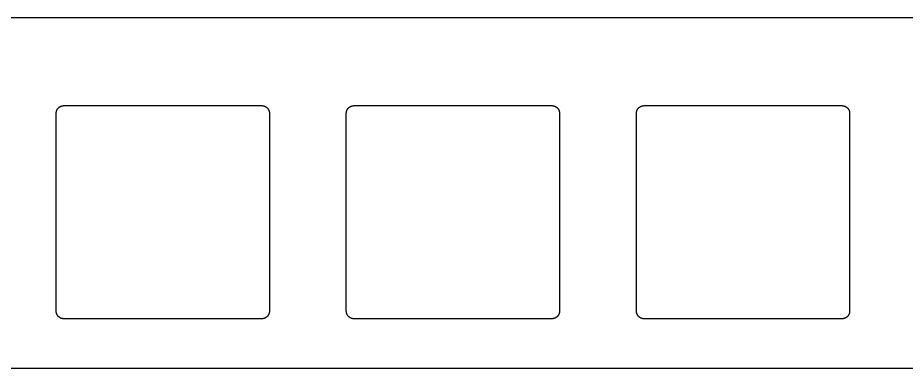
# Model space of a CAD drawing. Header units: millimetres. Extents: x 1057 to 1343, y -204 to -96.
# Drawn here: x 1209.5 to 1267.9, y -122.2 to -99.1 of the extents above; entities that cross this region are included whole.
import ezdxf

# ---------------------------------------------------------------- set-up
doc = ezdxf.new("R2010")
doc.units = ezdxf.units.MM
doc.layers.add('Layer 01', color=18, linetype='Continuous', true_color=0x000000)

msp = doc.modelspace()

# ---------------------------------------------------------------- linework, layer by layer
at = {"layer": 'Layer 01'}
for points in [[(1276.694, -99.125), (1123.306, -99.125)], [(1086.925, -122.15), (1313.075, -122.15)]]:
    msp.add_lwpolyline(points, dxfattribs=at)
for points in [[(1212.05, -105.4), (1212.05, -105.389), (1212.05, -105.378), (1212.051, -105.366), (1212.052, -105.355), (1212.053, -105.344), (1212.055, -105.332), (1212.056, -105.321), (1212.058, -105.309), (1212.061, -105.297), (1212.063, -105.286), (1212.066, -105.274), (1212.069, -105.262), (1212.073, -105.251), (1212.077, -105.239), (1212.081, -105.228), (1212.085, -105.216), (1212.09, -105.204), (1212.095, -105.193), (1212.1, -105.182), (1212.106, -105.17), (1212.112, -105.159), (1212.118, -105.148), (1212.125, -105.137), (1212.132, -105.126), (1212.139, -105.116), (1212.146, -105.105), (1212.154, -105.095), (1212.162, -105.085), (1212.17, -105.075), (1212.179, -105.065), (1212.187, -105.056), (1212.196, -105.046), (1212.206, -105.037), (1212.215, -105.029), (1212.225, -105.02), (1212.235, -105.012), (1212.245, -105.004), (1212.255, -104.996), (1212.266, -104.989), (1212.276, -104.982), (1212.287, -104.975), (1212.298, -104.968), (1212.309, -104.962), (1212.32, -104.956), (1212.332, -104.95), (1212.343, -104.945), (1212.354, -104.94), (1212.366, -104.935), (1212.378, -104.931), (1212.389, -104.927), (1212.401, -104.923), (1212.412, -104.919), (1212.424, -104.916), (1212.436, -104.913), (1212.447, -104.911), (1212.459, -104.908), (1212.471, -104.906), (1212.482, -104.905), (1212.494, -104.903), (1212.505, -104.902), (1212.516, -104.901), (1212.528, -104.9), (1212.539, -104.9), (1212.55, -104.9), (1225.55, -104.9), (1225.561, -104.9), (1225.572, -104.9), (1225.584, -104.901), (1225.595, -104.902), (1225.606, -104.903), (1225.618, -104.905), (1225.629, -104.906), (1225.641, -104.908), (1225.653, -104.911), (1225.664, -104.913), (1225.676, -104.916), (1225.688, -104.919), (1225.699, -104.923), (1225.711, -104.927), (1225.722, -104.931), (1225.734, -104.935), (1225.746, -104.94), (1225.757, -104.945), (1225.768, -104.95), (1225.78, -104.956), (1225.791, -104.962), (1225.802, -104.968), (1225.813, -104.975), (1225.824, -104.982), (1225.834, -104.989), (1225.845, -104.996), (1225.855, -105.004), (1225.865, -105.012), (1225.875, -105.02), (1225.885, -105.029), (1225.894, -105.037), (1225.904, -105.046), (1225.913, -105.056), (1225.921, -105.065), (1225.93, -105.075), (1225.938, -105.085), (1225.946, -105.095), (1225.954, -105.105), (1225.961, -105.116), (1225.968, -105.126), (1225.975, -105.137), (1225.982, -105.148), (1225.988, -105.159), (1225.994, -105.17), (1226, -105.182), (1226.005, -105.193), (1226.01, -105.204), (1226.015, -105.216), (1226.019, -105.228), (1226.023, -105.239), (1226.027, -105.251), (1226.031, -105.262), (1226.034, -105.274), (1226.037, -105.286), (1226.039, -105.297), (1226.042, -105.309), (1226.044, -105.321), (1226.045, -105.332), (1226.047, -105.344), (1226.048, -105.355), (1226.049, -105.366), (1226.05, -105.378), (1226.05, -105.389), (1226.05, -105.4), (1226.05, -118.4), (1226.05, -118.411), (1226.05, -118.422), (1226.049, -118.434), (1226.048, -118.445), (1226.047, -118.456), (1226.045, -118.468), (1226.044, -118.479), (1226.042, -118.491), (1226.039, -118.503), (1226.037, -118.514), (1226.034, -118.526), (1226.031, -118.538), (1226.027, -118.549), (1226.023, -118.561), (1226.019, -118.572), (1226.015, -118.584), (1226.01, -118.596), (1226.005, -118.607), (1226, -118.618), (1225.994, -118.63), (1225.988, -118.641), (1225.982, -118.652), (1225.975, -118.663), (1225.968, -118.674), (1225.961, -118.684), (1225.954, -118.695), (1225.946, -118.705), (1225.938, -118.715), (1225.93, -118.725), (1225.921, -118.735), (1225.913, -118.744), (1225.904, -118.754), (1225.894, -118.763), (1225.885, -118.771), (1225.875, -118.78), (1225.865, -118.788), (1225.855, -118.796), (1225.845, -118.804), (1225.834, -118.811), (1225.824, -118.818), (1225.813, -118.825), (1225.802, -118.832), (1225.791, -118.838), (1225.78, -118.844), (1225.768, -118.85), (1225.757, -118.855), (1225.746, -118.86), (1225.734, -118.865), (1225.722, -118.869), (1225.711, -118.873), (1225.699, -118.877), (1225.688, -118.881), (1225.676, -118.884), (1225.664, -118.887), (1225.653, -118.889), (1225.641, -118.892), (1225.629, -118.894), (1225.618, -118.895), (1225.606, -118.897), (1225.595, -118.898), (1225.584, -118.899), (1225.572, -118.9), (1225.561, -118.9), (1225.55, -118.9), (1212.55, -118.9), (1212.539, -118.9), (1212.528, -118.9), (1212.516, -118.899), (1212.505, -118.898), (1212.494, -118.897), (1212.482, -118.895), (1212.471, -118.894), (1212.459, -118.892), (1212.447, -118.889), (1212.436, -118.887), (1212.424, -118.884), (1212.412, -118.881), (1212.401, -118.877), (1212.389, -118.873), (1212.378, -118.869), (1212.366, -118.865), (1212.354, -118.86), (1212.343, -118.855), (1212.332, -118.85), (1212.32, -118.844), (1212.309, -118.838), (1212.298, -118.832), (1212.287, -118.825), (1212.276, -118.818), (1212.266, -118.811), (1212.255, -118.804), (1212.245, -118.796), (1212.235, -118.788), (1212.225, -118.78), (1212.215, -118.771), (1212.206, -118.763), (1212.196, -118.754), (1212.187, -118.744), (1212.179, -118.735), (1212.17, -118.725), (1212.162, -118.715), (1212.154, -118.705), (1212.146, -118.695), (1212.139, -118.684), (1212.132, -118.674), (1212.125, -118.663), (1212.118, -118.652), (1212.112, -118.641), (1212.106, -118.63), (1212.1, -118.618), (1212.095, -118.607), (1212.09, -118.596), (1212.085, -118.584), (1212.081, -118.572), (1212.077, -118.561), (1212.073, -118.549), (1212.069, -118.538), (1212.066, -118.526), (1212.063, -118.514), (1212.061, -118.503), (1212.058, -118.491), (1212.056, -118.479), (1212.055, -118.468), (1212.053, -118.456), (1212.052, -118.445), (1212.051, -118.434), (1212.05, -118.422), (1212.05, -118.411), (1212.05, -118.4)], [(1231.1, -118.4), (1231.1, -105.4), (1231.1, -105.389), (1231.1, -105.378), (1231.101, -105.366), (1231.102, -105.355), (1231.103, -105.344), (1231.105, -105.332), (1231.106, -105.321), (1231.108, -105.309), (1231.111, -105.297), (1231.113, -105.286), (1231.116, -105.274), (1231.119, -105.262), (1231.123, -105.251), (1231.127, -105.239), (1231.131, -105.228), (1231.135, -105.216), (1231.14, -105.204), (1231.145, -105.193), (1231.15, -105.182), (1231.156, -105.17), (1231.162, -105.159), (1231.168, -105.148), (1231.175, -105.137), (1231.182, -105.126), (1231.189, -105.116), (1231.196, -105.105), (1231.204, -105.095), (1231.212, -105.085), (1231.22, -105.075), (1231.229, -105.065), (1231.237, -105.056), (1231.246, -105.046), (1231.256, -105.037), (1231.265, -105.029), (1231.275, -105.02), (1231.285, -105.012), (1231.295, -105.004), (1231.305, -104.996), (1231.316, -104.989), (1231.326, -104.982), (1231.337, -104.975), (1231.348, -104.968), (1231.359, -104.962), (1231.37, -104.956), (1231.382, -104.95), (1231.393, -104.945), (1231.404, -104.94), (1231.416, -104.935), (1231.428, -104.931), (1231.439, -104.927), (1231.451, -104.923), (1231.462, -104.919), (1231.474, -104.916), (1231.486, -104.913), (1231.497, -104.911), (1231.509, -104.908), (1231.521, -104.906), (1231.532, -104.905), (1231.544, -104.903), (1231.555, -104.902), (1231.566, -104.901), (1231.578, -104.9), (1231.589, -104.9), (1231.6, -104.9), (1244.6, -104.9), (1244.611, -104.9), (1244.622, -104.9), (1244.634, -104.901), (1244.645, -104.902), (1244.656, -104.903), (1244.668, -104.905), (1244.679, -104.906), (1244.691, -104.908), (1244.703, -104.911), (1244.714, -104.913), (1244.726, -104.916), (1244.738, -104.919), (1244.749, -104.923), (1244.761, -104.927), (1244.772, -104.931), (1244.784, -104.935), (1244.796, -104.94), (1244.807, -104.945), (1244.818, -104.95), (1244.83, -104.956), (1244.841, -104.962), (1244.852, -104.968), (1244.863, -104.975), (1244.874, -104.982), (1244.884, -104.989), (1244.895, -104.996), (1244.905, -105.004), (1244.915, -105.012), (1244.925, -105.02), (1244.935, -105.029), (1244.944, -105.037), (1244.954, -105.046), (1244.963, -105.056), (1244.971, -105.065), (1244.98, -105.075), (1244.988, -105.085), (1244.996, -105.095), (1245.004, -105.105), (1245.011, -105.116), (1245.018, -105.126), (1245.025, -105.137), (1245.032, -105.148), (1245.038, -105.159), (1245.044, -105.17), (1245.05, -105.182), (1245.055, -105.193), (1245.06, -105.204), (1245.065, -105.216), (1245.069, -105.228), (1245.073, -105.239), (1245.077, -105.251), (1245.081, -105.262), (1245.084, -105.274), (1245.087, -105.286), (1245.089, -105.297), (1245.092, -105.309), (1245.094, -105.321), (1245.095, -105.332), (1245.097, -105.344), (1245.098, -105.355), (1245.099, -105.366), (1245.1, -105.378), (1245.1, -105.389), (1245.1, -105.4), (1245.1, -118.4), (1245.1, -118.411), (1245.1, -118.422), (1245.099, -118.434), (1245.098, -118.445), (1245.097, -118.456), (1245.095, -118.468), (1245.094, -118.479), (1245.092, -118.491), (1245.089, -118.503), (1245.087, -118.514), (1245.084, -118.526), (1245.081, -118.538), (1245.077, -118.549), (1245.073, -118.561), (1245.069, -118.572), (1245.065, -118.584), (1245.06, -118.596), (1245.055, -118.607), (1245.05, -118.618), (1245.044, -118.63), (1245.038, -118.641), (1245.032, -118.652), (1245.025, -118.663), (1245.018, -118.674), (1245.011, -118.684), (1245.004, -118.695), (1244.996, -118.705), (1244.988, -118.715), (1244.98, -118.725), (1244.971, -118.735), (1244.963, -118.744), (1244.954, -118.754), (1244.944, -118.763), (1244.935, -118.771), (1244.925, -118.78), (1244.915, -118.788), (1244.905, -118.796), (1244.895, -118.804), (1244.884, -118.811), (1244.874, -118.818), (1244.863, -118.825), (1244.852, -118.832), (1244.841, -118.838), (1244.83, -118.844), (1244.818, -118.85), (1244.807, -118.855), (1244.796, -118.86), (1244.784, -118.865), (1244.772, -118.869), (1244.761, -118.873), (1244.749, -118.877), (1244.738, -118.881), (1244.726, -118.884), (1244.714, -118.887), (1244.703, -118.889), (1244.691, -118.892), (1244.679, -118.894), (1244.668, -118.895), (1244.656, -118.897), (1244.645, -118.898), (1244.634, -118.899), (1244.622, -118.9), (1244.611, -118.9), (1244.6, -118.9), (1231.6, -118.9), (1231.589, -118.9), (1231.578, -118.9), (1231.566, -118.899), (1231.555, -118.898), (1231.544, -118.897), (1231.532, -118.895), (1231.521, -118.894), (1231.509, -118.892), (1231.497, -118.889), (1231.486, -118.887), (1231.474, -118.884), (1231.462, -118.881), (1231.451, -118.877), (1231.439, -118.873), (1231.428, -118.869), (1231.416, -118.865), (1231.404, -118.86), (1231.393, -118.855), (1231.382, -118.85), (1231.37, -118.844), (1231.359, -118.838), (1231.348, -118.832), (1231.337, -118.825), (1231.326, -118.818), (1231.316, -118.811), (1231.305, -118.804), (1231.295, -118.796), (1231.285, -118.788), (1231.275, -118.78), (1231.265, -118.771), (1231.256, -118.763), (1231.246, -118.754), (1231.237, -118.744), (1231.229, -118.735), (1231.22, -118.725), (1231.212, -118.715), (1231.204, -118.705), (1231.196, -118.695), (1231.189, -118.684), (1231.182, -118.674), (1231.175, -118.663), (1231.168, -118.652), (1231.162, -118.641), (1231.156, -118.63), (1231.15, -118.618), (1231.145, -118.607), (1231.14, -118.596), (1231.135, -118.584), (1231.131, -118.572), (1231.127, -118.561), (1231.123, -118.549), (1231.119, -118.538), (1231.116, -118.526), (1231.113, -118.514), (1231.111, -118.503), (1231.108, -118.491), (1231.106, -118.479), (1231.105, -118.468), (1231.103, -118.456), (1231.102, -118.445), (1231.101, -118.434), (1231.1, -118.422), (1231.1, -118.411)], [(1263.65, -104.9), (1263.661, -104.9), (1263.672, -104.9), (1263.684, -104.901), (1263.695, -104.902), (1263.706, -104.903), (1263.718, -104.905), (1263.729, -104.906), (1263.741, -104.908), (1263.753, -104.911), (1263.764, -104.913), (1263.776, -104.916), (1263.788, -104.919), (1263.799, -104.923), (1263.811, -104.927), (1263.822, -104.931), (1263.834, -104.935), (1263.846, -104.94), (1263.857, -104.945), (1263.868, -104.95), (1263.88, -104.956), (1263.891, -104.962), (1263.902, -104.968), (1263.913, -104.975), (1263.924, -104.982), (1263.934, -104.989), (1263.945, -104.996), (1263.955, -105.004), (1263.965, -105.012), (1263.975, -105.02), (1263.985, -105.029), (1263.994, -105.037), (1264.004, -105.046), (1264.013, -105.056), (1264.021, -105.065), (1264.03, -105.075), (1264.038, -105.085), (1264.046, -105.095), (1264.054, -105.105), (1264.061, -105.116), (1264.068, -105.126), (1264.075, -105.137), (1264.082, -105.148), (1264.088, -105.159), (1264.094, -105.17), (1264.1, -105.182), (1264.105, -105.193), (1264.11, -105.204), (1264.115, -105.216), (1264.119, -105.228), (1264.123, -105.239), (1264.127, -105.251), (1264.131, -105.262), (1264.134, -105.274), (1264.137, -105.286), (1264.139, -105.297), (1264.142, -105.309), (1264.144, -105.321), (1264.145, -105.332), (1264.147, -105.344), (1264.148, -105.355), (1264.149, -105.366), (1264.15, -105.378), (1264.15, -105.389), (1264.15, -105.4), (1264.15, -118.4), (1264.15, -118.411), (1264.15, -118.422), (1264.149, -118.434), (1264.148, -118.445), (1264.147, -118.456), (1264.145, -118.468), (1264.144, -118.479), (1264.142, -118.491), (1264.139, -118.503), (1264.137, -118.514), (1264.134, -118.526), (1264.131, -118.538), (1264.127, -118.549), (1264.123, -118.561), (1264.119, -118.572), (1264.115, -118.584), (1264.11, -118.596), (1264.105, -118.607), (1264.1, -118.618), (1264.094, -118.63), (1264.088, -118.641), (1264.082, -118.652), (1264.075, -118.663), (1264.068, -118.674), (1264.061, -118.684), (1264.054, -118.695), (1264.046, -118.705), (1264.038, -118.715), (1264.03, -118.725), (1264.021, -118.735), (1264.013, -118.744), (1264.004, -118.754), (1263.994, -118.763), (1263.985, -118.771), (1263.975, -118.78), (1263.965, -118.788), (1263.955, -118.796), (1263.945, -118.804), (1263.934, -118.811), (1263.924, -118.818), (1263.913, -118.825), (1263.902, -118.832), (1263.891, -118.838), (1263.88, -118.844), (1263.868, -118.85), (1263.857, -118.855), (1263.846, -118.86), (1263.834, -118.865), (1263.822, -118.869), (1263.811, -118.873), (1263.799, -118.877), (1263.788, -118.881), (1263.776, -118.884), (1263.764, -118.887), (1263.753, -118.889), (1263.741, -118.892), (1263.729, -118.894), (1263.718, -118.895), (1263.706, -118.897), (1263.695, -118.898), (1263.684, -118.899), (1263.672, -118.9), (1263.661, -118.9), (1263.65, -118.9), (1250.65, -118.9), (1250.639, -118.9), (1250.628, -118.9), (1250.616, -118.899), (1250.605, -118.898), (1250.594, -118.897), (1250.582, -118.895), (1250.571, -118.894), (1250.559, -118.892), (1250.547, -118.889), (1250.536, -118.887), (1250.524, -118.884), (1250.512, -118.881), (1250.501, -118.877), (1250.489, -118.873), (1250.478, -118.869), (1250.466, -118.865), (1250.454, -118.86), (1250.443, -118.855), (1250.432, -118.85), (1250.42, -118.844), (1250.409, -118.838), (1250.398, -118.832), (1250.387, -118.825), (1250.376, -118.818), (1250.366, -118.811), (1250.355, -118.804), (1250.345, -118.796), (1250.335, -118.788), (1250.325, -118.78), (1250.315, -118.771), (1250.306, -118.763), (1250.296, -118.754), (1250.287, -118.744), (1250.279, -118.735), (1250.27, -118.725), (1250.262, -118.715), (1250.254, -118.705), (1250.246, -118.695), (1250.239, -118.684), (1250.232, -118.674), (1250.225, -118.663), (1250.218, -118.652), (1250.212, -118.641), (1250.206, -118.63), (1250.2, -118.618), (1250.195, -118.607), (1250.19, -118.596), (1250.185, -118.584), (1250.181, -118.572), (1250.177, -118.561), (1250.173, -118.549), (1250.169, -118.538), (1250.166, -118.526), (1250.163, -118.514), (1250.161, -118.503), (1250.158, -118.491), (1250.156, -118.479), (1250.155, -118.468), (1250.153, -118.456), (1250.152, -118.445), (1250.151, -118.434), (1250.15, -118.422), (1250.15, -118.411), (1250.15, -118.4), (1250.15, -105.4), (1250.15, -105.389), (1250.15, -105.378), (1250.151, -105.366), (1250.152, -105.355), (1250.153, -105.344), (1250.155, -105.332), (1250.156, -105.321), (1250.158, -105.309), (1250.161, -105.297), (1250.163, -105.286), (1250.166, -105.274), (1250.169, -105.262), (1250.173, -105.251), (1250.177, -105.239), (1250.181, -105.228), (1250.185, -105.216), (1250.19, -105.204), (1250.195, -105.193), (1250.2, -105.182), (1250.206, -105.17), (1250.212, -105.159), (1250.218, -105.148), (1250.225, -105.137), (1250.232, -105.126), (1250.239, -105.116), (1250.246, -105.105), (1250.254, -105.095), (1250.262, -105.085), (1250.27, -105.075), (1250.279, -105.065), (1250.287, -105.056), (1250.296, -105.046), (1250.306, -105.037), (1250.315, -105.029), (1250.325, -105.02), (1250.335, -105.012), (1250.345, -105.004), (1250.355, -104.996), (1250.366, -104.989), (1250.376, -104.982), (1250.387, -104.975), (1250.398, -104.968), (1250.409, -104.962), (1250.42, -104.956), (1250.432, -104.95), (1250.443, -104.945), (1250.454, -104.94), (1250.466, -104.935), (1250.478, -104.931), (1250.489, -104.927), (1250.501, -104.923), (1250.512, -104.919), (1250.524, -104.916), (1250.536, -104.913), (1250.547, -104.911), (1250.559, -104.908), (1250.571, -104.906), (1250.582, -104.905), (1250.594, -104.903), (1250.605, -104.902), (1250.616, -104.901), (1250.628, -104.9), (1250.639, -104.9), (1250.65, -104.9)]]:
    msp.add_lwpolyline(points, close=True, dxfattribs=at)

doc.saveas('drawing.dxf')
